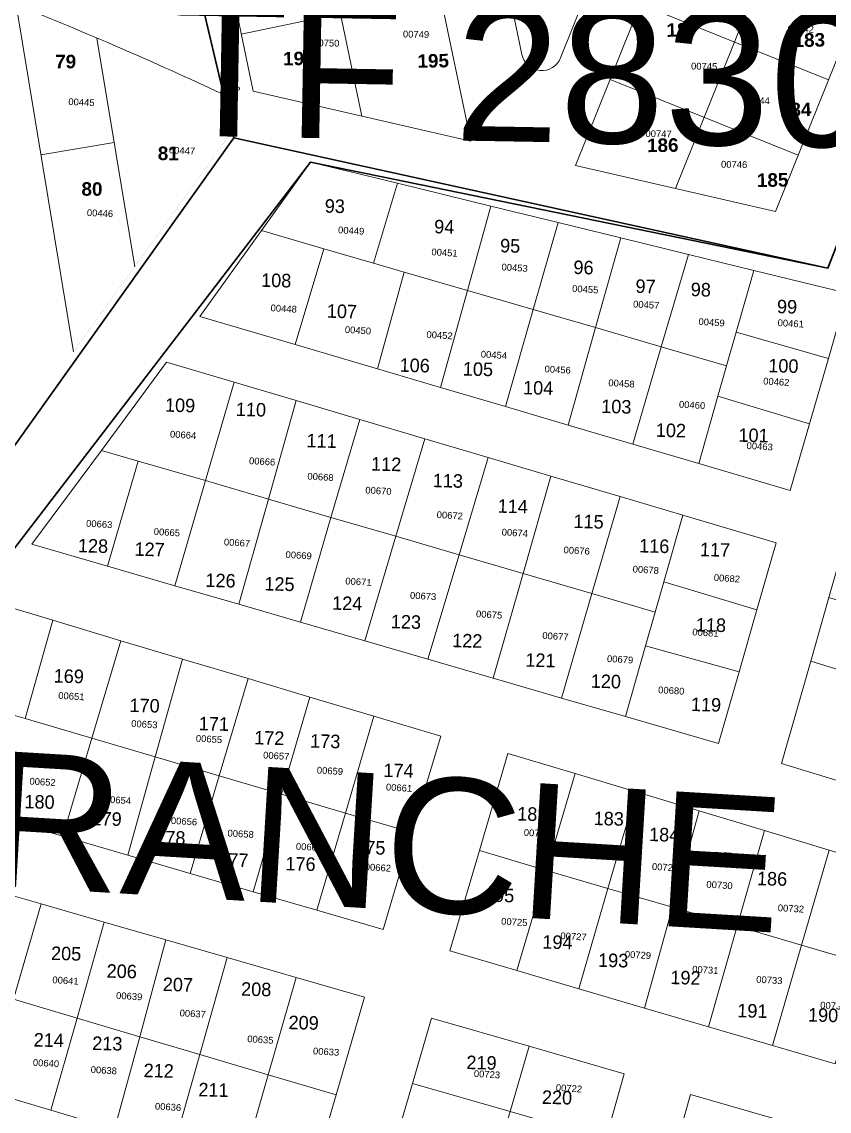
# Model space of a CAD drawing. Header units: metres. Extents: x 251686 to 255059, y 1627526 to 1631912.
# Drawn here: x 253952.9 to 254072.4, y 1631106.7 to 1631268 of the extents above; entities that cross this region are included whole.
import ezdxf
from ezdxf.enums import TextEntityAlignment as Align

# ---------------------------------------------------------------- set-up
doc = ezdxf.new("R2010")
doc.units = ezdxf.units.M
doc.header["$MEASUREMENT"] = 0
for name, color, linetype in [('A_revoir_niveau_0', 7, 'Continuous'), ('limites_parcelles', 7, 'Continuous'), ('limites_tf', 7, 'Continuous'), ('numero_lot', 7, 'Continuous'), ('numero_parcelle', 7, 'Continuous')]:
    doc.layers.add(name, color=color, linetype=linetype)
for name, color, linetype, lineweight in [('ASSIETTE IMMAT', 7, 'Continuous', 0), ('numero ppp', 4, 'Continuous', 0), ('Numero Titre Foncier', 4, 'Continuous', 0), ('Voirie', 252, 'Continuous', 0)]:
    doc.layers.add(name, color=color, linetype=linetype, lineweight=lineweight)
doc.styles.get("Standard").update_dxf_attribs({"font": 'txt.shx'})
doc.styles.add('Style-Arial', font='arial.ttf')
doc.styles.add('style1', font='')
doc.styles.get('style1').set_extended_font_data('Times New Roman', bold=True)

msp = doc.modelspace()

# ---------------------------------------------------------------- linework, layer by layer
at = {"layer": 'A_revoir_niveau_0', "lineweight": 0, "ltscale": 39.37}
msp.add_circle((253984.868074, 1631258.068749), 0.25, dxfattribs=at)
at = {"layer": 'ASSIETTE IMMAT', "color": 2, "linetype": 'Continuous', "lineweight": 30, "elevation": 0.000046, "flags": 128}
msp.add_lwpolyline([(254089.056999, 1630989.119047), (254053.768104, 1630970.237518), (253929.007157, 1630963.077484), (253662.217025, 1630930.4745), (253668.924592, 1630987.703548), (253758.102687, 1631011.359836), (253787.058794, 1631102.338464), (253886.298691, 1631104.643742), (253995.611394, 1631247.197095), (254072.178378, 1631231.497107), (254102.713941, 1631309.866788)], dxfattribs=at)
at = {"layer": 'limites_parcelles', "color": 7, "lineweight": 0, "ltscale": 39.37}
for p, q in [((254002.314336, 1631331.531985), (254019.320333, 1631250.270694)), ((253987.372946, 1631329.660824), (254003.214617, 1631253.982038)), ((253972.454586, 1631327.792548), (253987.125421, 1631257.689574)), ((254089.439023, 1631302.12944), (254064.42606, 1631239.876693)), ((254055.405508, 1631297.892148), (254034.834883, 1631246.695578)), ((254026.892773, 1631263.123114), (254020.499032, 1631293.54617)), ((254044.431589, 1631292.03764), (254032.612329, 1631262.621637)), ((254062.192069, 1631274.549684), (254049.630471, 1631243.286135)), ((254014.71561, 1631272.273861), (253985.343304, 1631266.125422)), ((254044.418462, 1631270.547374), (254072.255424, 1631259.362567)), ((254039.944539, 1631259.412589), (254067.781502, 1631248.227782)), ((254019.320333, 1631250.270694), (253987.109281, 1631257.693293)), ((253982.584538, 1631257.273979), (253983.906427, 1631251.583686)), ((253955.703142, 1631248.283422), (253966.555607, 1631250.078837)), ((254064.42606, 1631239.876693), (254034.834883, 1631246.695578))]:
    msp.add_line(p, q, dxfattribs=at)
at = {"layer": 'limites_parcelles', "color": 7, "lineweight": 0, "ltscale": 39.37, "flags": 128}
for points in [[(253952.030702, 1631270.481646), (253960.529938, 1631219.107641)], [(253963.995002, 1631265.55653), (253969.595769, 1631231.702446)]]:
    msp.add_lwpolyline(points, dxfattribs=at)
at = {"layer": 'limites_parcelles', "color": 7, "lineweight": 0, "ltscale": 39.37, "const_width": 0.009, "flags": 128}
msp.add_lwpolyline([(253982.584538, 1631257.273979), (253983.906427, 1631251.583686), (253960.529938, 1631219.107641)], dxfattribs=at)
at = {"layer": 'limites_parcelles', "color": 7, "lineweight": 0, "ltscale": 39.37, "flags": 128}
for points in [[(254008.458116, 1631244.0506), (254004.939362, 1631232.236699), (253997.575195, 1631234.372022), (253988.345136, 1631237.061362), (253995.611394, 1631247.197095), (254008.458116, 1631244.0506)], [(254008.458116, 1631244.0506), (254022.303157, 1631240.676607), (254018.829448, 1631228.20235), (254009.469619, 1631230.922665), (254004.939362, 1631232.236699), (254008.458116, 1631244.0506)], [(254004.939362, 1631232.236699), (254009.469619, 1631230.922665), (254005.54189, 1631216.581767), (253993.328751, 1631220.20352), (253997.575195, 1631234.372022), (254004.939362, 1631232.236699)], [(254061.232786, 1631231.164196), (254058.614118, 1631222.02361), (254057.196786, 1631217.054117), (254047.527641, 1631219.866756), (254051.54034, 1631233.536999), (254061.232786, 1631231.164196)], [(254072.255038, 1631218.101134), (254069.472473, 1631208.441764), (254055.913052, 1631212.563634), (254057.196786, 1631217.054117), (254058.614118, 1631222.02361), (254072.255038, 1631218.101134)], [(254053.067937, 1631202.564724), (254043.299321, 1631205.448112), (254047.527641, 1631219.866756), (254057.196786, 1631217.054117), (254055.913052, 1631212.563634), (254053.067937, 1631202.564724)], [(253984.306619, 1631214.621084), (253980.057099, 1631200.042594), (253970.108488, 1631202.927333), (253964.66036, 1631204.528262), (253974.31861, 1631217.58612), (253984.306619, 1631214.621084)], [(254041.420913, 1631197.672005), (254050.70052, 1631194.922291), (254047.886455, 1631185.063153), (254046.61287, 1631180.592594), (254037.263116, 1631183.322834), (254041.420913, 1631197.672005)], [(254061.675868, 1631180.939557), (254059.046676, 1631171.729048), (254045.195313, 1631175.593101), (254046.61287, 1631180.592594), (254047.886455, 1631185.063153), (254061.675868, 1631180.939557)], [(253948.201843, 1631182.131195), (253957.451375, 1631179.371706), (253953.382074, 1631164.821865), (253950.967326, 1631165.530006), (253938.774036, 1631169.131609), (253948.201843, 1631182.131195)], [(254046.61287, 1631180.592594), (254045.195313, 1631175.593101), (254042.2066, 1631165.115257), (254032.776923, 1631167.856097), (254037.263116, 1631183.322834), (254046.61287, 1631180.592594)], [(254084.255202, 1631168.779784), (254079.376456, 1631170.296438), (254069.648815, 1631173.309522), (254072.329582, 1631182.729649), (254087.006192, 1631178.229386), (254084.255202, 1631168.779784)], [(253963.250462, 1631161.907728), (253958.931544, 1631147.409762), (253946.797727, 1631150.940917), (253950.967326, 1631165.530006), (253953.382074, 1631164.821865), (253963.250462, 1631161.907728)], [(253944.669964, 1631140.586614), (253955.726365, 1631137.403554), (253951.650216, 1631123.273776), (253942.101218, 1631126.105514), (253940.504719, 1631126.577507), (253944.669964, 1631140.586614)]]:
    msp.add_lwpolyline(points, close=True, dxfattribs=at)
at = {"layer": 'limites_parcelles', "color": 7, "linetype": 'Continuous', "lineweight": 0, "flags": 128}
for points in [[(254004.939362, 1631232.236699), (254008.458116, 1631244.0506), (253995.611394, 1631247.197095), (253988.345136, 1631237.061362), (253997.575195, 1631234.372022), (254004.939362, 1631232.236699)], [(254004.939362, 1631232.236699), (254009.469619, 1631230.922665), (254018.829448, 1631228.20235), (254022.303157, 1631240.676607), (254008.458116, 1631244.0506), (254004.939362, 1631232.236699)], [(253997.575195, 1631234.372022), (253993.328751, 1631220.20352), (254005.54189, 1631216.581767), (254009.469619, 1631230.922665), (254004.939362, 1631232.236699), (253997.575195, 1631234.372022)], [(254051.54034, 1631233.536999), (254047.527641, 1631219.866756), (254057.196786, 1631217.054117), (254058.614118, 1631222.02361), (254061.232786, 1631231.164196), (254051.54034, 1631233.536999)], [(254058.614118, 1631222.02361), (254057.196786, 1631217.054117), (254055.913052, 1631212.563634), (254069.472473, 1631208.441764), (254072.255038, 1631218.101134), (254058.614118, 1631222.02361)], [(254055.913052, 1631212.563634), (254057.196786, 1631217.054117), (254047.527641, 1631219.866756), (254043.299321, 1631205.448112), (254053.067937, 1631202.564724), (254055.913052, 1631212.563634)], [(253974.31861, 1631217.58612), (253964.66036, 1631204.528262), (253970.108488, 1631202.927333), (253980.057099, 1631200.042594), (253984.306619, 1631214.621084), (253974.31861, 1631217.58612)], [(254037.263116, 1631183.322834), (254046.61287, 1631180.592594), (254047.886455, 1631185.063153), (254050.70052, 1631194.922291), (254041.420913, 1631197.672005), (254037.263116, 1631183.322834)], [(254046.61287, 1631180.592594), (254045.195313, 1631175.593101), (254059.046676, 1631171.729048), (254061.675868, 1631180.939557), (254047.886455, 1631185.063153), (254046.61287, 1631180.592594)], [(253953.382074, 1631164.821865), (253957.451375, 1631179.371706), (253948.201843, 1631182.131195), (253938.774036, 1631169.131609), (253950.967326, 1631165.530006), (253953.382074, 1631164.821865)], [(254087.006192, 1631178.229386), (254072.329582, 1631182.729649), (254069.648815, 1631173.309522), (254079.376456, 1631170.296438), (254084.255202, 1631168.779784), (254087.006192, 1631178.229386)], [(253953.382074, 1631164.821865), (253950.967326, 1631165.530006), (253946.797727, 1631150.940917), (253958.931544, 1631147.409762), (253963.250462, 1631161.907728), (253953.382074, 1631164.821865)], [(253955.726365, 1631137.403554), (253944.669964, 1631140.586614), (253940.504719, 1631126.577507), (253942.101218, 1631126.105514), (253951.650216, 1631123.273776), (253955.726365, 1631137.403554)]]:
    msp.add_lwpolyline(points, close=True, dxfattribs=at)
at = {"layer": 'limites_parcelles', "color": 7, "lineweight": 0, "ltscale": 39.37}
for centre, radius, start, end in [((253736.762365, 1630730.548067), 581.264765, 64.981611, 68.263121), ((254029.828633, 1631263.740117), 2.999994, 191.868617, 338.109889)]:
    msp.add_arc(centre, radius, start, end, dxfattribs=at)
for points in [[(254018.829448, 1631228.20235), (254022.303157, 1631240.676607), (254032.23522, 1631238.252004), (254028.558516, 1631225.379261)], [(254041.558428, 1631235.981976), (254037.798574, 1631222.689845), (254028.558516, 1631225.379261), (254032.23522, 1631238.252004)], [(253997.575195, 1631234.372022), (253993.328751, 1631220.20352), (253979.229497, 1631224.349441), (253988.345136, 1631237.061362)], [(254051.54034, 1631233.536999), (254047.527641, 1631219.866756), (254037.798574, 1631222.689845), (254041.558428, 1631235.981976)], [(254018.829448, 1631228.20235), (254014.831646, 1631213.851977), (254005.54189, 1631216.581767), (254009.469619, 1631230.922665)], [(254075.047827, 1631227.790428), (254072.255038, 1631218.101134), (254058.614118, 1631222.02361), (254061.232786, 1631231.164196)], [(254024.460567, 1631211.009639), (254014.831646, 1631213.851977), (254018.829448, 1631228.20235), (254028.558516, 1631225.379261)], [(254033.720249, 1631208.270075), (254024.460567, 1631211.009639), (254028.558516, 1631225.379261), (254037.798574, 1631222.689845)], [(254043.299321, 1631205.448112), (254033.720249, 1631208.270075), (254037.798574, 1631222.689845), (254047.527641, 1631219.866756)], [(253993.486379, 1631211.892119), (253989.376779, 1631197.30258), (253980.057099, 1631200.042594), (253984.306619, 1631214.621084)], [(254069.472473, 1631208.441764), (254066.618259, 1631198.562926), (254053.067937, 1631202.564724), (254055.913052, 1631212.563634)], [(253993.486379, 1631211.892119), (254002.885757, 1631209.111506), (253998.636762, 1631194.603014), (253989.376779, 1631197.30258)], [(254012.514527, 1631206.249168), (254008.245983, 1631191.800825), (253998.636762, 1631194.603014), (254002.885757, 1631209.111506)], [(254021.903905, 1631203.46863), (254017.595737, 1631189.070585), (254008.245983, 1631191.800825), (254012.514527, 1631206.249168)], [(253970.108488, 1631202.927333), (253965.551697, 1631187.381124), (253954.37575, 1631190.625083), (253964.66036, 1631204.528262)], [(253980.057099, 1631200.042594), (253975.510307, 1631184.496311), (253965.551697, 1631187.381124), (253970.108488, 1631202.927333)], [(254021.903905, 1631203.46863), (254031.193437, 1631200.708841), (254027.065188, 1631186.299446), (254017.595737, 1631189.070585)], [(253989.376779, 1631197.30258), (253984.989833, 1631181.735096), (253975.510307, 1631184.496311), (253980.057099, 1631200.042594)], [(254031.193437, 1631200.708841), (254041.420913, 1631197.672005), (254037.263116, 1631183.322834), (254027.065188, 1631186.299446)], [(253998.636762, 1631194.603014), (253994.110194, 1631179.08658), (253984.989833, 1631181.735096), (253989.376779, 1631197.30258)], [(254061.675868, 1631180.939557), (254047.886455, 1631185.063153), (254050.70052, 1631194.922291), (254064.520083, 1631190.81847)], [(254008.245983, 1631191.800825), (254003.659643, 1631176.31484), (253994.110194, 1631179.08658), (253998.636762, 1631194.603014)], [(254017.595737, 1631189.070585), (254012.959624, 1631173.614974), (254003.659643, 1631176.31484), (254008.245983, 1631191.800825)], [(254087.006192, 1631178.229386), (254072.329582, 1631182.729649), (254075.041323, 1631192.279548), (254089.726582, 1631187.599215)], [(254027.065188, 1631186.299446), (254022.618844, 1631170.81241), (254012.959624, 1631173.614974), (254017.595737, 1631189.070585)], [(254037.263116, 1631183.322834), (254032.776923, 1631167.856097), (254022.618844, 1631170.81241), (254027.065188, 1631186.299446)], [(253957.451375, 1631179.371706), (253967.549006, 1631176.355846), (253963.250462, 1631161.907728), (253953.382074, 1631164.821865)], [(253967.549006, 1631176.355846), (253976.668767, 1631173.627332), (253972.619991, 1631159.147339), (253963.250462, 1631161.907728)], [(253976.668767, 1631173.627332), (253986.357311, 1631170.734545), (253982.089292, 1631156.3562), (253972.619991, 1631159.147339)], [(254075.322277, 1631155.096467), (254065.334943, 1631158.1515), (254069.648815, 1631173.309522), (254079.376456, 1631170.296438)], [(253986.357311, 1631170.734545), (253995.487072, 1631168.005956), (253991.309125, 1631153.636935), (253982.089292, 1631156.3562)], [(253995.487072, 1631168.005956), (254004.975997, 1631165.164669), (254000.768426, 1631150.845872), (253991.309125, 1631153.636935)], [(254010.626889, 1631147.941809), (254000.768426, 1631150.845872), (254004.975997, 1631165.164669), (254014.874009, 1631162.200308)], [(253972.619991, 1631159.147339), (253968.550765, 1631144.607497), (253958.931544, 1631147.409762), (253963.250462, 1631161.907728)], [(254024.825321, 1631159.675559), (254034.783106, 1631156.680749), (254030.545536, 1631142.362177), (254020.607225, 1631145.286839)], [(253982.089292, 1631156.3562), (253977.800748, 1631141.908007), (253968.550765, 1631144.607497), (253972.619991, 1631159.147339)], [(253991.309125, 1631153.636935), (253987.130653, 1631139.197916), (253977.800748, 1631141.908007), (253982.089292, 1631156.3562)], [(254043.783021, 1631153.973135), (254039.625749, 1631139.693961), (254030.545536, 1631142.362177), (254034.783106, 1631156.680749)], [(254000.768426, 1631150.845872), (253996.55033, 1631136.457151), (253987.130653, 1631139.197916), (253991.309125, 1631153.636935)], [(254053.112176, 1631151.163047), (254049.165123, 1631136.912297), (254039.625749, 1631139.693961), (254043.783021, 1631153.973135)], [(254062.780645, 1631148.260411), (254058.74412, 1631134.080334), (254049.165123, 1631136.912297), (254053.112176, 1631151.163047)], [(254010.626889, 1631147.941809), (254006.35917, 1631133.603463), (253996.55033, 1631136.457151), (254000.768426, 1631150.845872)], [(254062.780645, 1631148.260411), (254072.369191, 1631145.368375), (254068.293343, 1631131.278595), (254058.74412, 1631134.080334)], [(254030.545536, 1631142.362177), (254026.154068, 1631127.524746), (254016.245607, 1631130.429183), (254020.607225, 1631145.286839)], [(254072.369191, 1631145.368375), (254081.887965, 1631142.506863), (254077.702871, 1631128.517905), (254068.293343, 1631131.278595)], [(254039.625749, 1631139.693961), (254035.304129, 1631124.836006), (254026.154068, 1631127.524746), (254030.545536, 1631142.362177)], [(254049.165123, 1631136.912297), (254045.022972, 1631121.982992), (254035.304129, 1631124.836006), (254039.625749, 1631139.693961)], [(253955.726365, 1631137.403554), (253965.076345, 1631134.703313), (253961.049519, 1631120.483162), (253951.650216, 1631123.273776)], [(254058.74412, 1631134.080334), (254054.512347, 1631119.201703), (254045.022972, 1631121.982992), (254049.165123, 1631136.912297)], [(253974.216931, 1631132.084646), (253970.329126, 1631117.733448), (253961.049519, 1631120.483162), (253965.076345, 1631134.703313)], [(254068.293343, 1631131.278595), (254063.991722, 1631116.420489), (254054.512347, 1631119.201703), (254058.74412, 1631134.080334)], [(253983.287445, 1631129.456504), (253979.239569, 1631115.096507), (253970.329126, 1631117.733448), (253974.216931, 1631132.084646)], [(254077.702871, 1631128.517905), (254073.261554, 1631113.700849), (254063.991722, 1631116.420489), (254068.293343, 1631131.278595)], [(253993.485672, 1631126.519891), (253989.337349, 1631112.100647), (253979.239569, 1631115.096507), (253983.287445, 1631129.456504)], [(253999.385207, 1631109.115161), (253989.337349, 1631112.100647), (253993.485672, 1631126.519891), (254003.613978, 1631123.593803)], [(253961.049519, 1631120.483162), (253957.197191, 1631106.861717), (253947.718116, 1631109.68293), (253951.650216, 1631123.273776)], [(254027.950033, 1631116.320974), (254025.137469, 1631106.661829), (254010.698375, 1631110.830302), (254013.521013, 1631120.499371)], [(253970.329126, 1631117.733448), (253966.616493, 1631104.070953), (253957.197191, 1631106.861717), (253961.049519, 1631120.483162)], [(253979.239569, 1631115.096507), (253975.387241, 1631101.475062), (253966.616493, 1631104.070953), (253970.329126, 1631117.733448)], [(254039.307171, 1631102.575381), (254025.137469, 1631106.661829), (254027.950033, 1631116.320974), (254042.039813, 1631112.245126)], [(253989.337349, 1631112.100647), (253985.435098, 1631098.489576), (253975.387241, 1631101.475062), (253979.239569, 1631115.096507)], [(253999.385207, 1631109.115161), (253995.413183, 1631095.534615), (253985.435098, 1631098.489576), (253989.337349, 1631112.100647)], [(254022.365954, 1631097.14238), (254007.93731, 1631101.370776), (254010.698375, 1631110.830302), (254025.137469, 1631106.661829)], [(254051.857226, 1631109.201368), (254066.386093, 1631105.002221), (254063.623377, 1631095.322701), (254049.063836, 1631099.432076)]]:
    msp.add_3dface(points, dxfattribs=at)
at = {"layer": 'limites_parcelles', "color": 7, "linetype": 'Continuous', "lineweight": 0}
for points in [[(254028.558516, 1631225.379261), (254032.23522, 1631238.252004), (254022.303157, 1631240.676607), (254018.829448, 1631228.20235)], [(254032.23522, 1631238.252004), (254028.558516, 1631225.379261), (254037.798574, 1631222.689845), (254041.558428, 1631235.981976)], [(253997.575195, 1631234.372022), (253988.345136, 1631237.061362), (253979.229497, 1631224.349441), (253993.328751, 1631220.20352)], [(254037.798574, 1631222.689845), (254047.527641, 1631219.866756), (254051.54034, 1631233.536999), (254041.558428, 1631235.981976)], [(254009.469619, 1631230.922665), (254005.54189, 1631216.581767), (254014.831646, 1631213.851977), (254018.829448, 1631228.20235)], [(254058.614118, 1631222.02361), (254072.255038, 1631218.101134), (254075.047827, 1631227.790428), (254061.232786, 1631231.164196)], [(254028.558516, 1631225.379261), (254018.829448, 1631228.20235), (254014.831646, 1631213.851977), (254024.460567, 1631211.009639)], [(254037.798574, 1631222.689845), (254028.558516, 1631225.379261), (254024.460567, 1631211.009639), (254033.720249, 1631208.270075)], [(254047.527641, 1631219.866756), (254037.798574, 1631222.689845), (254033.720249, 1631208.270075), (254043.299321, 1631205.448112)], [(253989.376779, 1631197.30258), (253993.486379, 1631211.892119), (253984.306619, 1631214.621084), (253980.057099, 1631200.042594)], [(254055.913052, 1631212.563634), (254053.067937, 1631202.564724), (254066.618259, 1631198.562926), (254069.472473, 1631208.441764)], [(253989.376779, 1631197.30258), (253998.636762, 1631194.603014), (254002.885757, 1631209.111506), (253993.486379, 1631211.892119)], [(254002.885757, 1631209.111506), (253998.636762, 1631194.603014), (254008.245983, 1631191.800825), (254012.514527, 1631206.249168)], [(254008.245983, 1631191.800825), (254017.595737, 1631189.070585), (254021.903905, 1631203.46863), (254012.514527, 1631206.249168)], [(253964.66036, 1631204.528262), (253954.37575, 1631190.625083), (253965.551697, 1631187.381124), (253970.108488, 1631202.927333)], [(253980.057099, 1631200.042594), (253970.108488, 1631202.927333), (253965.551697, 1631187.381124), (253975.510307, 1631184.496311)], [(254017.595737, 1631189.070585), (254027.065188, 1631186.299446), (254031.193437, 1631200.708841), (254021.903905, 1631203.46863)], [(253975.510307, 1631184.496311), (253984.989833, 1631181.735096), (253989.376779, 1631197.30258), (253980.057099, 1631200.042594)], [(254027.065188, 1631186.299446), (254037.263116, 1631183.322834), (254041.420913, 1631197.672005), (254031.193437, 1631200.708841)], [(253984.989833, 1631181.735096), (253994.110194, 1631179.08658), (253998.636762, 1631194.603014), (253989.376779, 1631197.30258)], [(254064.520083, 1631190.81847), (254050.70052, 1631194.922291), (254047.886455, 1631185.063153), (254061.675868, 1631180.939557)], [(253994.110194, 1631179.08658), (254003.659643, 1631176.31484), (254008.245983, 1631191.800825), (253998.636762, 1631194.603014)], [(254003.659643, 1631176.31484), (254012.959624, 1631173.614974), (254017.595737, 1631189.070585), (254008.245983, 1631191.800825)], [(254075.041323, 1631192.279548), (254072.329582, 1631182.729649), (254087.006192, 1631178.229386), (254089.726582, 1631187.599215)], [(254012.959624, 1631173.614974), (254022.618844, 1631170.81241), (254027.065188, 1631186.299446), (254017.595737, 1631189.070585)], [(254022.618844, 1631170.81241), (254032.776923, 1631167.856097), (254037.263116, 1631183.322834), (254027.065188, 1631186.299446)], [(253963.250462, 1631161.907728), (253967.549006, 1631176.355846), (253957.451375, 1631179.371706), (253953.382074, 1631164.821865)], [(253963.250462, 1631161.907728), (253972.619991, 1631159.147339), (253976.668767, 1631173.627332), (253967.549006, 1631176.355846)], [(254045.195313, 1631175.593101), (254059.046676, 1631171.729048), (254055.996914, 1631161.111658), (254042.2066, 1631165.115257)], [(253972.619991, 1631159.147339), (253982.089292, 1631156.3562), (253986.357311, 1631170.734545), (253976.668767, 1631173.627332)], [(254079.376456, 1631170.296438), (254069.648815, 1631173.309522), (254065.334943, 1631158.1515), (254075.322277, 1631155.096467)], [(253982.089292, 1631156.3562), (253991.309125, 1631153.636935), (253995.487072, 1631168.005956), (253986.357311, 1631170.734545)], [(254004.975997, 1631165.164669), (253995.487072, 1631168.005956), (253991.309125, 1631153.636935), (254000.768426, 1631150.845872)], [(254014.874009, 1631162.200308), (254004.975997, 1631165.164669), (254000.768426, 1631150.845872), (254010.626889, 1631147.941809)], [(253963.250462, 1631161.907728), (253958.931544, 1631147.409762), (253968.550765, 1631144.607497), (253972.619991, 1631159.147339)], [(254020.607225, 1631145.286839), (254030.545536, 1631142.362177), (254034.783106, 1631156.680749), (254024.825321, 1631159.675559)], [(253982.089292, 1631156.3562), (253972.619991, 1631159.147339), (253968.550765, 1631144.607497), (253977.800748, 1631141.908007)], [(253977.800748, 1631141.908007), (253987.130653, 1631139.197916), (253991.309125, 1631153.636935), (253982.089292, 1631156.3562)], [(254039.625749, 1631139.693961), (254043.783021, 1631153.973135), (254034.783106, 1631156.680749), (254030.545536, 1631142.362177)], [(253987.130653, 1631139.197916), (253996.55033, 1631136.457151), (254000.768426, 1631150.845872), (253991.309125, 1631153.636935)], [(254043.783021, 1631153.973135), (254039.625749, 1631139.693961), (254049.165123, 1631136.912297), (254053.112176, 1631151.163047)], [(254053.112176, 1631151.163047), (254049.165123, 1631136.912297), (254058.74412, 1631134.080334), (254062.780645, 1631148.260411)], [(253996.55033, 1631136.457151), (254006.35917, 1631133.603463), (254010.626889, 1631147.941809), (254000.768426, 1631150.845872)], [(254058.74412, 1631134.080334), (254068.293343, 1631131.278595), (254072.369191, 1631145.368375), (254062.780645, 1631148.260411)], [(254030.545536, 1631142.362177), (254020.607225, 1631145.286839), (254016.245607, 1631130.429183), (254026.154068, 1631127.524746)], [(254068.293343, 1631131.278595), (254077.702871, 1631128.517905), (254081.887965, 1631142.506863), (254072.369191, 1631145.368375)], [(254030.545536, 1631142.362177), (254026.154068, 1631127.524746), (254035.304129, 1631124.836006), (254039.625749, 1631139.693961)], [(254049.165123, 1631136.912297), (254039.625749, 1631139.693961), (254035.304129, 1631124.836006), (254045.022972, 1631121.982992)], [(253965.076345, 1631134.703313), (253955.726365, 1631137.403554), (253951.650216, 1631123.273776), (253961.049519, 1631120.483162)], [(254049.165123, 1631136.912297), (254045.022972, 1631121.982992), (254054.512347, 1631119.201703), (254058.74412, 1631134.080334)], [(253961.049519, 1631120.483162), (253970.329126, 1631117.733448), (253974.216931, 1631132.084646), (253965.076345, 1631134.703313)], [(254058.74412, 1631134.080334), (254054.512347, 1631119.201703), (254063.991722, 1631116.420489), (254068.293343, 1631131.278595)], [(253974.216931, 1631132.084646), (253970.329126, 1631117.733448), (253979.239569, 1631115.096507), (253983.287445, 1631129.456504)], [(254063.991722, 1631116.420489), (254073.261554, 1631113.700849), (254077.702871, 1631128.517905), (254068.293343, 1631131.278595)], [(253979.239569, 1631115.096507), (253989.337349, 1631112.100647), (253993.485672, 1631126.519891), (253983.287445, 1631129.456504)], [(253999.385207, 1631109.115161), (254003.613978, 1631123.593803), (253993.485672, 1631126.519891), (253989.337349, 1631112.100647)], [(253951.650216, 1631123.273776), (253947.718116, 1631109.68293), (253957.197191, 1631106.861717), (253961.049519, 1631120.483162)], [(254013.521013, 1631120.499371), (254010.698375, 1631110.830302), (254025.137469, 1631106.661829), (254027.950033, 1631116.320974)], [(253970.329126, 1631117.733448), (253961.049519, 1631120.483162), (253957.197191, 1631106.861717), (253966.616493, 1631104.070953)], [(253966.616493, 1631104.070953), (253975.387241, 1631101.475062), (253979.239569, 1631115.096507), (253970.329126, 1631117.733448)], [(254042.039813, 1631112.245126), (254027.950033, 1631116.320974), (254025.137469, 1631106.661829), (254039.307171, 1631102.575381)], [(253979.239569, 1631115.096507), (253975.387241, 1631101.475062), (253985.435098, 1631098.489576), (253989.337349, 1631112.100647)], [(253989.337349, 1631112.100647), (253985.435098, 1631098.489576), (253995.413183, 1631095.534615), (253999.385207, 1631109.115161)], [(254025.137469, 1631106.661829), (254010.698375, 1631110.830302), (254007.93731, 1631101.370776), (254022.365954, 1631097.14238)], [(254049.063836, 1631099.432076), (254063.623377, 1631095.322701), (254066.386093, 1631105.002221), (254051.857226, 1631109.201368)]]:
    msp.add_3dface(points, dxfattribs=at)
at = {"layer": 'limites_tf', "color": 5, "linetype": 'Continuous', "lineweight": 30}
for p, q in [((253984.267567, 1631250.775939), (253966.138033, 1631327.301115)), ((253984.267567, 1631250.775939), (253887.461418, 1631115.041728)), ((254072.178378, 1631231.497107), (253984.267567, 1631250.775939))]:
    msp.add_line(p, q, dxfattribs=at)
at = {"layer": 'limites_tf', "color": 5, "linetype": 'Continuous', "lineweight": 30, "flags": 128}
msp.add_lwpolyline([(254274.3391, 1631378.1314), (254094.976587, 1631456.799166), (254025.54142, 1631439.008178), (253929.864547, 1631439.792616), (253905.635539, 1631445.95606), (253905.632255, 1631445.956895), (253818.461883, 1631410.543913), (253674.277908, 1631258.406557), (253665.394457, 1631185.372073), (253745.984499, 1631186.024399), (253792.46809, 1631183.466396), (253798.245874, 1631304.469707), (253966.13604, 1631327.311891), (253984.263036, 1631250.786115), (254072.173207, 1631231.504368), (254122.355221, 1631360.284141), (254263.725588, 1631310.14601), (254286.770059, 1631375.123199), (254274.3391, 1631378.1314)], close=True, dxfattribs=at)
at = {"layer": 'voirie', "color": 7, "linetype": 'Continuous', "lineweight": 80}
msp.add_open_spline([(253618.558244, 1630811.932652), (253615.639965, 1630812.823285), (253612.721686, 1630813.713918), (253609.803407, 1630814.60455), (253607.051619, 1630815.444371), (253604.28836, 1630818.63114), (253604.597998, 1630821.489492), (253608.879476, 1630861.012923), (253613.679035, 1630900.534004), (253618.076199, 1630940.073487), (253623.136282, 1630985.573973), (253628.268606, 1631030.976074), (253633.223772, 1631076.576022), (253634.317535, 1631086.641381), (253634.390859, 1631096.772138), (253634.417469, 1631106.867911), (253634.441295, 1631115.907208), (253633.982819, 1631124.943612), (253633.083457, 1631133.978144), (253632.018726, 1631144.673885), (253630.477717, 1631155.231028), (253628.292656, 1631165.75292), (253626.554852, 1631174.121101), (253624.462729, 1631182.356365), (253622.245744, 1631190.583704), (253615.784295, 1631214.56245), (253606.592977, 1631237.586064), (253600.20021, 1631261.731338), (253597.027588, 1631273.714228), (253595.436991, 1631285.931137), (253594.149848, 1631298.19839), (253593.061889, 1631308.567295), (253593.037429, 1631319.04618), (253593.55566, 1631329.437908), (253594.188212, 1631342.122032), (253596.8899, 1631354.525442), (253600.110726, 1631367.008141), (253602.257842, 1631375.329548), (253604.954448, 1631382.588503), (253611.011083, 1631389.976855), (253613.642329, 1631393.186654), (253616.792364, 1631396.786055), (253620.285227, 1631395.975768), (253624.378482, 1631395.0262), (253628.459689, 1631393.20247), (253632.606743, 1631392.010686), (253636.54384, 1631390.87924), (253640.468697, 1631389.654666), (253644.453802, 1631388.746699), (253649.761946, 1631387.537291), (253655.405416, 1631388.431876), (253660.812723, 1631389.297499), (253665.215455, 1631390.002306), (253669.489528, 1631390.982027), (253673.644372, 1631392.898265), (253678.238138, 1631395.016937), (253682.490995, 1631397.435796), (253686.073026, 1631400.813738), (253690.223101, 1631404.727358), (253694.323273, 1631408.653403), (253698.389043, 1631412.636025), (253711.293324, 1631425.2764), (253724.093398, 1631438.011808), (253737.033453, 1631450.616925), (253740.955361, 1631454.437318), (253745.028885, 1631458.085565), (253749.109963, 1631461.745752), (253753.835806, 1631465.984208), (253758.828345, 1631469.83763), (253764.00603, 1631473.567288), (253774.841242, 1631481.37225), (253786.412482, 1631487.56758), (253798.462042, 1631493.48), (253808.963888, 1631498.632994), (253819.557771, 1631502.666107), (253830.925024, 1631505.693489), (253838.266496, 1631507.648705), (253845.655041, 1631508.615547), (253853.090516, 1631508.931646), (253861.206892, 1631509.276692), (253869.398631, 1631508.891861), (253877.514405, 1631507.757047), (253885.439796, 1631506.648854), (253893.544762, 1631505.622911), (253900.743999, 1631502.228111), (253936.629224, 1631485.306432), (253972.51445, 1631468.384754), (254008.399675, 1631451.463076)], degree=3, knots=[0, 0, 0, 0, 0.0087382484, 0.0087382484, 0.0087382484, 0.0169779686, 0.0169779686, 0.0169779686, 0.1309114656, 0.1309114656, 0.1309114656, 0.2620216633, 0.2620216633, 0.2620216633, 0.2909618549, 0.2909618549, 0.2909618549, 0.3168735907, 0.3168735907, 0.3168735907, 0.3475497981, 0.3475497981, 0.3475497981, 0.3719469377, 0.3719469377, 0.3719469377, 0.4430528956, 0.4430528956, 0.4430528956, 0.4783415758, 0.4783415758, 0.4783415758, 0.5081693578, 0.5081693578, 0.5081693578, 0.5445770939, 0.5445770939, 0.5445770939, 0.5688477719, 0.5688477719, 0.5688477719, 0.5793919363, 0.5793919363, 0.5793919363, 0.5917485506, 0.5917485506, 0.5917485506, 0.6034795707, 0.6034795707, 0.6034795707, 0.6191052461, 0.6191052461, 0.6191052461, 0.6318279681, 0.6318279681, 0.6318279681, 0.6458947313, 0.6458947313, 0.6458947313, 0.6621922199, 0.6621922199, 0.6621922199, 0.7139185453, 0.7139185453, 0.7139185453, 0.7295959021, 0.7295959021, 0.7295959021, 0.7477501072, 0.7477501072, 0.7477501072, 0.7857409622, 0.7857409622, 0.7857409622, 0.8188520569, 0.8188520569, 0.8188520569, 0.840236657, 0.840236657, 0.840236657, 0.8635795445, 0.8635795445, 0.8635795445, 0.8863748433, 0.8863748433, 0.8863748433, 1, 1, 1, 1], dxfattribs=at)

# ---------------------------------------------------------------- texts
at = {"layer": 'numero ppp', "color": 4, "linetype": 'Continuous', "lineweight": 13, "style": 'Style-Arial'}
msp.add_text('TRANCHE  A', height=19.99996, rotation=356.57, dxfattribs=at).set_placement((254015.148882, 1631146.105373), align=Align.MIDDLE_CENTER)
at = {"layer": 'Numero Titre Foncier', "color": 4, "linetype": 'Continuous', "lineweight": 13, "style": 'Style-Arial'}
msp.add_text('TF 2830', height=19.99996, rotation=359, dxfattribs=at).set_placement((254027.125859, 1631260.216264), align=Align.MIDDLE_CENTER)
at = {"layer": 'numero_lot', "color": 7, "lineweight": 13, "char_height": 2, "attachment_point": 7, "line_spacing_factor": 0.72, "style": 'style1'}
for s, insert, rotation in [('\\fArial|b1|i0|c00|p39;187', (254048.30955, 1631265.695358), 0.99997641), ('\\fArial|b1|i0|c00|p39;183', (254067.112474, 1631264.18941), 0.99997641), ('\\fArial|b1|i0|c00|p39;79', (253957.806201, 1631261.065619), 359.35999308), ('\\fArial|b1|i0|c00|p39;196', (253991.565953, 1631261.463688), 0.99997641), ('\\fArial|b1|i0|c00|p39;195', (254011.452312, 1631261.11555), 0.99997641), ('\\fArial|b1|i0|c00|p39;184', (254065.090267, 1631253.889881), 0.99997641), ('\\fArial|b1|i0|c00|p39;81', (253972.996525, 1631247.466571), 359.35999308), ('\\fArial|b1|i0|c00|p39;186', (254045.426182, 1631248.626019), 0.99997641), ('\\fArial|b1|i0|c00|p39;185', (254061.68651, 1631243.47022), 0.99997641), ('\\fArial|b1|i0|c00|p39;80', (253961.701298, 1631242.197846), 359.35999308)]:
    msp.add_mtext(s, dxfattribs=dict(at, insert=insert, rotation=rotation))
at = {"layer": 'numero_lot', "color": 7, "lineweight": 0, "char_height": 1.999996, "attachment_point": 5, "rotation": 358.56997871, "line_spacing_factor": 0.6}
for s, insert in [('\\fComic Sans MS|b0|i0|c00|p71;93', (253999.207192, 1631240.660883)), ('\\fComic Sans MS|b0|i0|c00|p71;94', (254015.401596, 1631237.609799)), ('\\fComic Sans MS|b0|i0|c00|p71;95', (254025.158405, 1631234.788085)), ('\\fComic Sans MS|b0|i0|c00|p71;96', (254036.014732, 1631231.580951)), ('\\fComic Sans MS|b0|i0|c00|p71;108', (253990.534243, 1631229.671083)), ('\\fComic Sans MS|b0|i0|c00|p71;97', (254045.198904, 1631228.790227)), ('\\fComic Sans MS|b0|i0|c00|p71;98', (254053.373844, 1631228.302328)), ('\\fComic Sans MS|b0|i0|c00|p71;107', (254000.261237, 1631225.089961)), ('\\fComic Sans MS|b0|i0|c00|p71;99', (254066.138396, 1631225.778315)), ('\\fComic Sans MS|b0|i0|c00|p71;106', (254011.031808, 1631217.094167)), ('\\fComic Sans MS|b0|i0|c00|p71;105', (254020.391121, 1631216.53218)), ('\\fComic Sans MS|b0|i0|c00|p71;100', (254065.597331, 1631217.01889)), ('\\fComic Sans MS|b0|i0|c00|p71;104', (254029.303248, 1631213.759378)), ('\\fComic Sans MS|b0|i0|c00|p71;109', (253976.310875, 1631211.182041)), ('\\fComic Sans MS|b0|i0|c00|p71;110', (253986.797287, 1631210.552962)), ('\\fComic Sans MS|b0|i0|c00|p71;103', (254040.867165, 1631210.990843)), ('\\fComic Sans MS|b0|i0|c00|p71;102', (254048.948183, 1631207.469074)), ('\\fComic Sans MS|b0|i0|c00|p71;101', (254061.18123, 1631206.735177)), ('\\fComic Sans MS|b0|i0|c00|p71;111', (253997.253217, 1631205.931383)), ('\\fComic Sans MS|b0|i0|c00|p71;112', (254006.807998, 1631202.482246)), ('\\fComic Sans MS|b0|i0|c00|p71;113', (254015.935126, 1631200.017527)), ('\\fComic Sans MS|b0|i0|c00|p71;114', (254025.538462, 1631196.242596)), ('\\fComic Sans MS|b0|i0|c00|p71;115', (254036.765606, 1631193.972122)), ('\\fComic Sans MS|b0|i0|c00|p71;128', (253963.425624, 1631190.376398)), ('\\fComic Sans MS|b0|i0|c00|p71;127', (253971.79999, 1631189.872391)), ('\\fComic Sans MS|b0|i0|c00|p71;116', (254046.4794, 1631190.353942)), ('\\fComic Sans MS|b0|i0|c00|p71;117', (254055.478961, 1631189.812067)), ('\\fComic Sans MS|b0|i0|c00|p71;126', (253982.293644, 1631185.24987)), ('\\fComic Sans MS|b0|i0|c00|p71;125', (253991.016445, 1631184.726034)), ('\\fComic Sans MS|b0|i0|c00|p71;124', (254001.042468, 1631181.886469)), ('\\fComic Sans MS|b0|i0|c00|p71;123', (254009.732536, 1631179.13034)), ('\\fComic Sans MS|b0|i0|c00|p71;118', (254054.870153, 1631178.661715)), ('\\fComic Sans MS|b0|i0|c00|p71;122', (254018.816052, 1631176.347694)), ('\\fComic Sans MS|b0|i0|c00|p71;121', (254029.64243, 1631173.460323)), ('\\fComic Sans MS|b0|i0|c00|p71;169', (253959.834478, 1631171.089565)), ('\\fComic Sans MS|b0|i0|c00|p71;120', (254039.322617, 1631170.321506)), ('\\fComic Sans MS|b0|i0|c00|p71;170', (253971.056098, 1631166.740062)), ('\\fComic Sans MS|b0|i0|c00|p71;119', (254054.14394, 1631166.876263)), ('\\fComic Sans MS|b0|i0|c00|p71;171', (253981.308324, 1631164.048792)), ('\\fComic Sans MS|b0|i0|c00|p71;172', (253989.507322, 1631161.959649)), ('\\fComic Sans MS|b0|i0|c00|p71;173', (253997.794235, 1631161.46339)), ('\\fComic Sans MS|b0|i0|c00|p71;174', (254008.641957, 1631157.134351)), ('\\fComic Sans MS|b0|i0|c00|p71;180', (253955.509453, 1631152.486909)), ('\\fComic Sans MS|b0|i0|c00|p71;182', (254028.436474, 1631150.67524)), ('\\fComic Sans MS|b0|i0|c00|p71;179', (253965.435993, 1631149.974408)), ('\\fComic Sans MS|b0|i0|c00|p71;183', (254039.746818, 1631149.997767)), ('\\fComic Sans MS|b0|i0|c00|p71;178', (253974.86983, 1631147.171887)), ('\\fComic Sans MS|b0|i0|c00|p71;184', (254047.951257, 1631147.631169)), ('\\fComic Sans MS|b0|i0|c00|p71;175', (254004.468801, 1631145.716887)), ('\\fComic Sans MS|b0|i0|c00|p71;177', (253984.195809, 1631143.893534)), ('\\fComic Sans MS|b0|i0|c00|p71;185', (254055.792201, 1631144.024053)), ('\\fComic Sans MS|b0|i0|c00|p71;176', (253994.132474, 1631143.30044)), ('\\fComic Sans MS|b0|i0|c00|p71;186', (254063.918698, 1631141.101387)), ('\\fComic Sans MS|b0|i0|c00|p71;195', (254023.529207, 1631138.660332)), ('\\fComic Sans MS|b0|i0|c00|p71;194', (254032.158322, 1631131.715092)), ('\\fComic Sans MS|b0|i0|c00|p71;205', (253959.446035, 1631130.033396)), ('\\fComic Sans MS|b0|i0|c00|p71;193', (254040.405821, 1631129.019005)), ('\\fComic Sans MS|b0|i0|c00|p71;206', (253967.674152, 1631127.40937)), ('\\fComic Sans MS|b0|i0|c00|p71;192', (254051.099709, 1631126.459523)), ('\\fComic Sans MS|b0|i0|c00|p71;207', (253975.982697, 1631125.43856)), ('\\fComic Sans MS|b0|i0|c00|p71;208', (253987.573596, 1631124.745921)), ('\\fComic Sans MS|b0|i0|c00|p71;191', (254061.006349, 1631121.549335)), ('\\fComic Sans MS|b0|i0|c00|p71;209', (253994.594558, 1631119.793545)), ('\\fComic Sans MS|b0|i0|c00|p71;190', (254071.475785, 1631120.92068)), ('\\fComic Sans MS|b0|i0|c00|p71;214', (253956.874878, 1631117.234663)), ('\\fComic Sans MS|b0|i0|c00|p71;213', (253965.539462, 1631116.717845)), ('\\fComic Sans MS|b0|i0|c00|p71;219', (254020.918583, 1631113.881233)), ('\\fComic Sans MS|b0|i0|c00|p71;212', (253973.141686, 1631112.70281)), ('\\fComic Sans MS|b0|i0|c00|p71;211', (253981.249115, 1631109.865804)), ('\\fComic Sans MS|b0|i0|c00|p71;220', (254032.092473, 1631108.735381))]:
    msp.add_mtext(s, dxfattribs=dict(at, insert=insert))
at = {"layer": 'numero_parcelle', "color": 5, "lineweight": 0, "style": 'Style-Arial'}
for s, rotation, p in [('00742', 359, (254066.231356, 1631267.410815)), ('00749', 359, (254009.297022, 1631266.6426)), ('00750', 359, (253996.012425, 1631265.347411)), ('00745', 359, (254051.934352, 1631261.904479)), ('00445', 357.36, (253959.797078, 1631256.646246)), ('00744', 359, (254059.709169, 1631256.835148)), ('00747', 359, (254045.18776, 1631251.920064)), ('00447', 357.36, (253974.678785, 1631249.492998)), ('00746', 359, (254056.375309, 1631247.3785)), ('00446', 357.36, (253962.539555, 1631240.217404)), ('00449', 356.57, (253999.721623, 1631237.666133)), ('00451', 356.57, (254013.536771, 1631234.411181)), ('00453', 356.57, (254023.910211, 1631232.171486)), ('00455', 356.57, (254034.361517, 1631228.983321)), ('00448', 356.57, (253989.734939, 1631226.130088)), ('00457', 356.57, (254043.384588, 1631226.689733)), ('00459', 356.57, (254053.062713, 1631224.087226)), ('00461', 356.57, (254064.773073, 1631223.924665)), ('00450', 356.57, (254000.723171, 1631222.909742)), ('00452', 356.57, (254012.804017, 1631222.185659)), ('00454', 356.57, (254020.847206, 1631219.276657)), ('00456', 356.57, (254030.281025, 1631217.09328)), ('00458', 356.57, (254039.722895, 1631215.044249)), ('00462', 356.57, (254062.638898, 1631215.288694)), ('00460', 356.57, (254050.174201, 1631211.856084)), ('00664', 356.57, (253974.847456, 1631207.435091)), ('00463', 356.57, (254060.179894, 1631205.728389)), ('00666', 356.57, (253986.543289, 1631203.498188)), ('00668', 356.57, (253995.181691, 1631201.208395)), ('00670', 356.57, (254003.757193, 1631199.153507)), ('00672', 356.57, (254014.316273, 1631195.515873)), ('00663', 356.57, (253962.432353, 1631194.234035)), ('00665', 356.57, (253972.443738, 1631193.017627)), ('00667', 356.57, (253982.820238, 1631191.471156)), ('00674', 356.57, (254023.93802, 1631192.936006)), ('00676', 356.57, (254033.094944, 1631190.306954)), ('00669', 356.57, (253991.94647, 1631189.614394)), ('00678', 356.57, (254043.316518, 1631187.46)), ('00671', 356.57, (254000.79506, 1631185.694055)), ('00682', 356.57, (254055.326803, 1631186.20083)), ('00673', 356.57, (254010.367712, 1631183.579402)), ('00675', 356.57, (254020.133664, 1631180.836801)), ('00677', 356.57, (254029.948713, 1631177.628987)), ('00681', 356.57, (254052.149834, 1631178.147416)), ('00679', 356.57, (254039.519846, 1631174.204658)), ('00680', 356.57, (254047.095163, 1631169.590182)), ('00651', 356.57, (253958.311015, 1631168.758808)), ('00653', 356.57, (253969.10865, 1631164.606082)), ('00655', 356.57, (253978.6767, 1631162.414659)), ('00657', 356.57, (253988.63134, 1631159.930408)), ('00659', 356.57, (253996.580559, 1631157.701183)), ('00652', 356.57, (253954.047977, 1631156.070734)), ('00661', 356.57, (254006.803662, 1631155.200841)), ('00654', 356.57, (253965.20265, 1631153.379727)), ('00656', 356.57, (253974.982798, 1631150.231789)), ('00658', 356.57, (253983.358868, 1631148.381468)), ('00724', 356.57, (254027.210652, 1631148.482233)), ('00660', 356.57, (253993.479949, 1631146.426556)), ('00726', 356.57, (254035.831028, 1631146.212781)), ('00662', 356.57, (254003.670844, 1631143.388828)), ('00728', 356.57, (254046.172259, 1631143.435701)), ('00730', 356.57, (254054.231553, 1631140.795391)), ('00732', 356.57, (254064.800985, 1631137.330488)), ('00725', 356.57, (254023.863079, 1631135.334802)), ('00727', 356.57, (254032.62574, 1631133.191651)), ('00729', 356.57, (254042.161581, 1631130.462843)), ('00731', 356.57, (254052.132326, 1631128.247284)), ('00641', 356.57, (253957.440747, 1631126.670582)), ('00733', 356.57, (254061.606405, 1631126.735639)), ('00639', 356.57, (253966.866513, 1631124.352858)), ('00735', 356.57, (254071.077829, 1631122.93206)), ('00637', 356.57, (253976.276175, 1631121.766442)), ('00635', 356.57, (253986.284525, 1631117.930681)), ('00633', 356.57, (253996.010963, 1631116.134252)), ('00640', 356.57, (253954.552235, 1631114.43944)), ('00638', 356.57, (253963.11085, 1631113.387151)), ('00723', 356.57, (254019.817618, 1631112.791169)), ('00722', 356.57, (254031.952174, 1631110.715577)), ('00636', 356.57, (253972.619878, 1631107.96337))]:
    msp.add_text(s, height=1, rotation=rotation, dxfattribs=at).set_placement(p, align=Align.TOP_LEFT)

doc.saveas('drawing.dxf')
